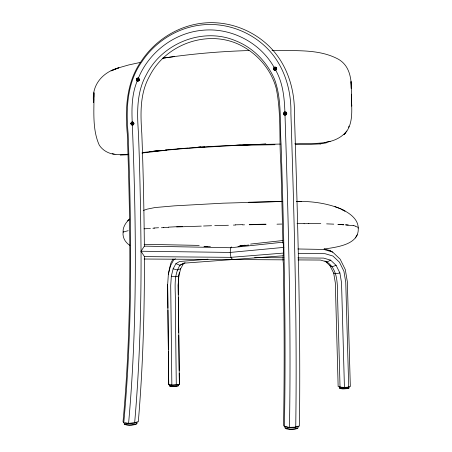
<?xml version="1.0" encoding="UTF-8"?>
<svg xmlns="http://www.w3.org/2000/svg" width="452" height="452" viewBox="0 0 452 452"><rect width="100%" height="100%" fill="white"/><g stroke="black" fill="none" stroke-linecap="round" stroke-linejoin="round"><path stroke-width="0.68" d="M139.391 80.241L139.397 78.902L138.487 77.913L137.34 77.936L136.442 78.953L136.374 80.32L137.137 81.207L138.465 81.196L139.391 80.241L138.866 80.004M295.738 427.14C297.246 322.451 294.195 217.779 290.896 113.158C291.461 87.564 282.703 61.331 262.9 44.319C246.509 30.131 224.435 22.73 202.801 24.826C178.32 27.069 155.511 41.166 141.968 61.596C126.955 82.439 125.876 108.988 128.131 133.639C131.543 230.006 132.696 326.706 123.763 422.823L128.588 423.309L134.645 422.857L138.306 421.744C142.973 366.838 144.55 311.699 144.431 256.606L141.041 251.222C140.674 211.852 139.99 172.478 138.442 133.131C137.075 113.412 136.318 92.428 146.397 74.631C162.302 43.217 202.767 26.832 235.577 40.759C253.12 47.618 267.053 62.037 274.5 79.213C282.161 100.016 279.596 122.554 281.093 144.256C284.099 238.334 286.167 332.48 284.404 426.603L289.472 427.366L295.738 427.14L299.444 426.066C300.733 321.864 297.67 217.672 294.393 113.531C294.964 87.287 285.867 60.444 265.59 43.008C248.769 28.459 226.13 20.86 203.937 23.024C178.834 25.335 155.46 39.821 141.578 60.771C126.266 82.055 125.001 109.135 127.323 134.317C130.718 230.085 131.848 326.174 123.034 421.699L123.763 422.823M289.472 427.366C291.257 323.333 288.348 219.305 285.014 115.333L286.319 114.746L286.794 113.39L286.189 112.124L284.884 111.644L283.85 112.362L283.494 113.746L283.975 114.949L285.014 115.333M178.393 301.19L179.387 384.42L171.85 385.081L168.726 384.737L168.393 351.741M93.784 98.711L93.637 102.7C91.095 85.219 102.581 72.043 118.904 67.772L111.068 70.84L118.141 67.975L128.487 65.003L140.583 62.359M93.835 97.378L94.01 92.722C94.214 109.808 91.999 129.3 99.333 145.245C102.644 150.279 108.333 153.561 114.294 154.256M207.999 259.205L179.58 261.488L175.901 263.691L173.127 268.821L171.331 276.195L170.715 285.528L171.85 385.081M185.066 262.736L183.461 263.68L180.647 268.776L178.817 276.104L178.195 285.381L178.732 332.553M137.815 80.688L137.583 79.818L136.837 79.767L136.871 79.388L137.719 79.518L137.668 78.676L137.611 79.439M137.628 80.654L137.583 79.818M137.95 79.84L137.996 80.682L137.95 79.84L138.798 79.97L138.826 79.592L137.979 79.462L138.035 78.699L137.668 78.676M132.12 123.712L132.165 124.526L132.12 123.712L131.379 123.469L132.261 123.402L132.216 122.582L132.153 123.34M132.487 123.741L132.532 124.554L132.487 123.741L133.334 123.854L133.363 123.481L132.521 123.362L132.402 122.577M134.645 422.857C139.645 365.798 141.25 308.484 141.041 251.222L144.357 246.142C143.985 208.621 143.273 171.099 141.809 133.606C140.493 114.254 139.657 93.643 149.561 76.173C166.082 43.109 210.468 28.137 243.006 46.556C258.996 55.404 271.477 70.653 276.217 88.366C281.415 113.418 279.003 139.301 280.867 164.692C281.652 190.524 282.297 216.367 282.89 242.204C284.879 249.097 282.138 256.154 283.325 263.217C284.257 317.242 284.54 371.29 283.528 425.321L284.404 426.603M128.588 423.309C137.487 324.237 136.295 224.576 132.346 125.283L131.289 124.871L130.831 123.628L131.216 122.356L132.199 121.752L133.47 122.289L134.012 123.56L133.538 124.769L132.346 125.283M298.179 427.428L298.117 427.959C293.958 429.411 288.901 429.575 284.816 427.874L284.929 427.343M298.145 425.959L298.077 426.49C293.924 427.925 288.873 428.095 284.788 426.405M297.71 427.931L297.653 428.428L294.823 429.225L290.026 429.389L286.116 428.812M136.871 79.388L136.95 79.846L137.69 79.897M138.691 79.891L138.719 79.512M358.25 228.153C358.159 218.384 348.345 212.31 340.401 208.7C326.57 203.134 311.468 201.14 296.625 201.394M131.413 123.283L131.492 123.718L132.227 123.775M137.086 423.123L136.99 423.609C133.024 425.038 128.238 425.468 124.232 424.049L124.373 423.564M137.075 421.733L136.984 422.208L134.012 423.095L129.046 423.451L125.034 423.061M136.634 423.62L136.544 424.072C132.86 425.405 128.413 425.807 124.695 424.479L124.825 424.027M285.308 428.343L285.41 427.852M168.319 274.675L170.421 265.968L173.67 259.877L175.432 258.793M179.365 272.562L178.868 274.556L178.173 284.963L178.286 294.698M348.639 127.311L348.978 126.136M130.831 123.628L131.504 123.65L131.747 122.876M137.137 81.207C131.831 93.982 131.611 108.135 132.199 121.752M324.061 249.086C336.22 247.114 359.86 244.933 358.187 227.61M138.487 77.913C149.171 51.98 174.608 32.691 202.66 30.256C230.938 27.425 260.013 42.392 273.98 67.162L273.392 68.308L273.663 69.681L274.624 70.523L275.771 70.342L276.692 69.28L276.551 67.873L275.409 66.981L273.98 67.162M173.026 259.019L170.845 263.126L168.432 273.132L167.63 285.161L168.726 384.737M355.351 237.961L357.295 234.808M294.687 143.849C312.1 142.843 334.61 146.403 346.825 131.018M344.153 134.397C354.498 123.848 351.249 107.542 351.436 94.191M123.464 231.752L123.085 232.181C122.729 227.164 125.825 222.548 129.357 219.248M344.057 134.487L345.543 132.837M231.593 246.911L230.802 247.741L230.204 252.431L230.961 257.335L232.605 259.538L231.26 259.132M349.17 386.867L348.854 387.144C345.763 387.686 342.283 387.991 339.316 386.872L339.655 386.601M340.028 388.053L339.718 388.308L340.124 388.567L342.672 388.929L348.56 388.562M339.684 387.675L339.35 387.952C342.311 389.076 345.797 388.771 348.882 388.223L349.198 387.946L348.735 387.675M178.37 385.85L175.743 386.494L172.421 386.596L170.082 386.33L169.771 386.104L170.088 385.861M178.693 384.477L175.856 385.161L172.274 385.268L169.749 384.991L169.415 384.748L169.76 384.488M276.099 68.224L276.551 67.873M169.771 385.511L169.427 385.776L169.76 386.014L174.082 386.296L178.382 385.759L178.704 385.499L178.348 385.257M273.663 69.681L274.324 69.342M324.191 248.866L330.073 250.645L332.734 252.109L340.181 259.216L345.3 269.573L347.339 281.754L350.323 386.511L348.707 387.132L344.435 387.398L341.537 282.726L339.898 272.963L336.107 265.341L330.604 260.149L327.056 261.968L320.4 260.047L298.009 259.917M123.469 231.978L128.21 230.684M183.461 263.68L179.969 265.262C173.076 275.935 175.675 289.416 175.314 301.382L176.286 384.951M180.647 268.776L177.376 269.985L173.127 268.821M336.107 265.341L332.147 266.736L329.909 265.59L324.926 260.923M143.47 210.406L147.177 209.135L154.912 207.558L174.348 205.858L222.943 203.185L282.443 201.468M274.737 67.885L275.234 67.879L275.358 68.659C276.46 68.201 276.358 69.139 275.296 68.964L275.539 69.823L275.166 69.907L274.923 69.049L274.115 69.032L274.98 68.744L274.737 67.885L274.861 68.664M274.861 67.964L275.234 67.879M275.421 69.744L275.042 69.828M284.766 112.576C285.24 114.983 285.489 112.441 285.139 112.497M284.879 112.638L285.257 112.565M285.365 114.559C285.817 114.096 282.907 113.582 284.997 113.418M275.115 67.8L275.234 68.58L276.11 68.489M274.104 68.834L274.98 68.744M274.166 69.218L275.042 69.128L275.166 69.907M178.817 276.104L175.698 276.788L171.331 276.195M324.632 142.566L330.129 141.419M285.257 113.271L286.178 113.373L285.314 113.661L285.432 114.435M237.955 246.577L242.543 245.656M243.199 245.526L245.04 245.159M283.494 113.746L286.794 113.39M339.898 272.963L335.65 273.754L333.683 273.132L329.909 265.59M320.005 143.905L326.271 142.883M242.594 245.622L239.566 246.108L248.747 245.024M174.399 56.556L162.788 58.206C191.309 53.89 220.101 51.404 248.933 50.551M141.905 153.042L166.63 150.171M142.318 152.584L159.285 150.606M250.611 244.074L282.867 240.52M153.539 151.256L159.443 150.618M124.503 154.624L128.453 154.194M153.375 151.25L149.601 151.657L200.784 147.053L194.354 147.533L222.26 145.821L266.019 144.086L236.611 145.216M282.89 242.204L230.802 247.741L144.357 246.142M283.879 247.38L230.204 252.431L141.041 251.222M134.012 123.56L131.504 123.65M165.302 149.996L171.494 149.431M171.636 149.437L178.015 148.861M177.885 148.855L187.682 148.053M283.127 253.103L230.961 257.335L144.431 256.606M283.472 255.753L183.489 263.2L179.969 265.262L175.901 263.691M197.823 147.318L204.688 146.872M161.426 227.746L163.816 227.599M188.484 148.171L236.616 145.369L274.974 144.725M153.962 228L158.573 227.729M152.889 228.254L154.488 228.158M148.533 228.514L150.397 228.407M163.426 227.684L168.387 227.39M144.069 228.819L148.047 228.599M168.33 227.147L182.546 226.429M320.717 143.866L308.479 144.476L295.591 144.527M120.238 155.109L128.374 154.708M176.681 226.949L201.326 226.119M233.108 145.38L240.374 145.098M137.775 78.755L138.035 78.699M137.996 80.682L137.521 80.58M203.564 226.006L211.576 225.712M244.023 144.917L265.951 144.278M228.424 225.271L214.728 225.644M233.413 225.096L235.486 225.034M132.216 122.582L132.583 122.611M132.532 124.554L132.057 124.464M281.969 201.524L248.617 202.247M124.701 154.652L116.011 154.505M281.782 224.068L276.997 224.181M258.629 144.493L280.347 144.075M235.334 224.819L242.295 224.655M249.244 224.503L265.957 224.164M249.255 224.757L265.957 224.418M242.425 224.864L244.509 224.819M297.043 223.554L304.089 223.441M304.055 223.695L308.84 223.644M308.603 223.525L320.796 223.661M272.991 201.603L281.98 201.535M272.053 50.285C294.145 51.296 318.479 48.307 338.638 59.365C354.707 68.958 350.888 90.513 351.735 106.079L351.43 95.581M144.154 259.024L283.958 259.838M254.651 257.544L283.918 257.787M297.823 257.894L323.57 258.098L330.604 260.149M298.343 253.352L325.039 253.691L332.96 256.047L339.446 262.211L343.91 271.223L345.752 282.223L348.707 387.132M326.632 223.864L333.785 224.147M297.908 248.979L323.931 249.447L332.734 252.109M144.126 244.295L199.196 245.408M210.378 246.453L203.965 246.323L207.807 246.402M342.503 224.7L338.418 224.446L343.729 224.78L337.808 224.384M345.119 224.83L353.176 225.723M333.683 273.132L335.316 282.805L338.147 386.516L340.045 387.138L344.435 387.398M348.232 225.028L346.085 224.887M136.979 79.467L137.719 79.518M138.826 79.592L137.979 79.462M138.058 79.919L138.798 79.97M131.521 123.345L132.261 123.402M133.363 123.481L132.521 123.362M112.254 153.742L115.819 154.477M353.17 225.486L355.108 225.938M355.119 226.175L357.6 227.124M334.932 206.637L340.401 208.7L345.017 211.101L342.311 209.688M136.442 78.953L137.041 79.207M284.122 113.508L284.178 113.893A1.102 1.04 -62.3 0 0 285.867 114.299A1.102 1.04 -62.3 0 0 285.596 112.525A1.102 1.04 -62.3 0 0 284.099 113.537A1.119 1.057 -62.3 0 0 284.155 113.955M286.133 113.181L286.071 113.503M326.005 261.363C339.023 269.2 337.248 286.466 337.638 299.495L340.045 387.138M133.334 123.854L133.255 123.419M275.296 68.964L275.539 69.823M129.877 245.357C125.47 242.679 122.435 237.65 123.08 232.401M330.073 250.645L331.05 251.578M275.771 70.342C282.862 82.84 284.37 97.53 284.884 111.644M285.867 112.723L286.246 113.492M275.991 68.405L276.053 68.794M274.285 69.303L274.228 68.913M179.387 384.42L179.218 373.279M351.255 88.592L351.029 81.586L351.232 88.586M178.766 335.367L179.184 370.471M178.314 297.484L178.354 300.964M167.669 284.743L167.918 308.094M167.941 310.202L168.37 349.628M275.364 67.755A1.13 1.051 -62.7 0 0 274.053 68.873A1.13 1.051 -62.7 0 0 275.291 69.936A1.13 1.051 -62.7 0 0 276.127 68.405A1.113 1.04 -62.7 0 0 275.375 67.766M285.387 112.271A1.271 1.203 -62.3 0 1 286.127 114.13A1.271 1.203 -62.3 0 1 284.15 114.339A1.271 1.203 -62.3 0 1 284.681 112.345M138.956 79.479A1.226 1.192 -75.5 0 1 138.917 79.953A1.215 1.181 -75.5 0 1 137.922 80.84A1.226 1.192 -75.5 0 1 137.493 80.863A1.215 1.181 -75.6 0 1 136.657 79.835A1.226 1.192 -75.5 0 1 136.668 79.36A1.215 1.181 -75.6 0 1 137.69 78.473M137.911 80.857A1.226 1.192 -75.5 0 1 137.448 80.823A1.215 1.181 -75.5 0 1 136.611 79.801A1.226 1.192 -75.5 0 1 136.617 79.326M138.956 79.479A1.215 1.181 -75.5 0 0 138.103 78.467A1.226 1.192 -75.5 0 0 137.402 78.478A1.215 1.181 -75.5 0 0 136.645 79.326M138.148 78.501A1.215 1.181 -75.6 0 1 139.001 79.512A1.226 1.192 -75.5 0 1 138.967 79.987A1.215 1.181 -75.6 0 1 137.973 80.874M137.674 78.462A1.226 1.192 -75.5 0 1 138.137 78.49M133.487 123.385A1.215 1.186 -73.2 0 1 133.453 123.859A1.203 1.175 -73.2 0 1 132.504 124.758A1.203 1.175 -73.2 0 0 133.498 123.888A1.215 1.186 -73.2 0 0 133.538 123.413A1.203 1.175 -73.2 0 0 133.267 122.78M132.442 124.741A1.215 1.186 -73.2 0 1 131.978 124.712M131.125 123.69A1.215 1.186 -73.2 0 1 131.165 123.221M131.95 122.385A1.215 1.186 -73.2 0 1 132.634 122.368M133.538 123.419A1.203 1.175 -73.2 0 0 132.696 122.407A1.215 1.186 -73.2 0 0 132.221 122.362A1.203 1.175 -73.2 0 0 131.238 123.249A1.215 1.186 -73.2 0 0 131.199 123.718A1.203 1.175 -73.2 0 0 132.04 124.724A1.203 1.175 -73.2 0 1 131.204 123.718M131.244 123.249A1.203 1.175 -73.2 0 1 131.617 122.661M132.046 122.565A1.057 1.028 -73.2 0 1 132.639 122.548A1.04 1.017 -73.2 0 1 133.385 123.436A1.057 1.028 -73.2 0 1 132.47 124.611A1.04 1.017 -73.2 0 1 132.091 124.566A1.057 1.028 -73.2 0 1 131.362 123.289A1.04 1.017 -73.2 0 1 132.063 122.577M129.724 219.169L127.786 220.921L129.735 219.163M301.348 201.389L296.506 201.422L301.348 201.389M275.579 69.936A1.283 1.198 -62.8 0 0 275.793 67.743A1.283 1.198 -62.8 0 0 273.872 68.755A1.283 1.198 -62.8 0 0 275.579 69.936M275.776 69.885A1.283 1.198 -62.8 0 0 275.844 67.783A1.277 1.186 -62.7 0 0 275.415 67.602A1.283 1.198 -62.8 0 0 273.935 69.122A1.283 1.198 -62.8 0 0 275.776 69.885M285.805 112.441A1.271 1.203 -62.3 0 0 283.969 113.294A1.288 1.215 -62.3 0 0 284.003 114.023A1.271 1.203 -62.3 0 0 285.913 114.475A1.271 1.203 -62.3 0 0 285.805 112.441M138.544 80.416A1.057 1.023 -75.6 0 0 138.109 78.659A1.057 1.023 -75.6 0 0 136.837 79.947A1.057 1.023 -75.6 0 0 138.544 80.416"/></g></svg>
